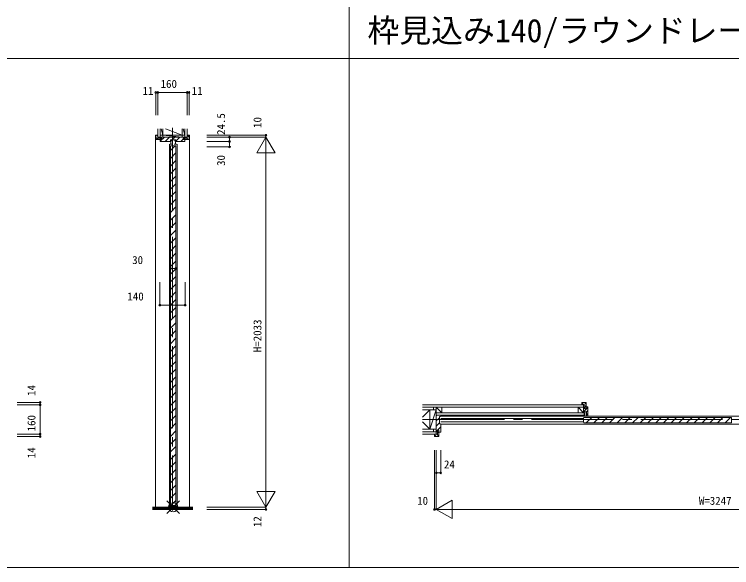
# Model space of a CAD drawing. Units: millimetres, scale not verified. Extents: x -14341 to 14341, y -10000 to 10000.
# Drawn here: x -4782 to -839, y -10000 to -6961 of the extents above; entities that cross this region are included whole.
import ezdxf
from ezdxf.enums import TextEntityAlignment as Align

# ---------------------------------------------------------------- set-up
doc = ezdxf.new("R2010")
doc.units = ezdxf.units.MM
doc.header["$LTSCALE"] = 50
doc.linetypes.add('CHAIN2', pattern=[12, 9, -1, 1, -1])
for name, color, linetype, lineweight in [('0-0_0', 7, 'Continuous', 9), ('0-2_YKK_ZWAK', 7, 'Continuous', 9), ('0-3_YKK_11', 4, 'Continuous', 18), ('0-4_YKK_12', 4, 'Continuous', 18), ('0-5_YKK_13', 2, 'Continuous', 18), ('0-6_YKK_D', 1, 'Continuous', 18)]:
    doc.layers.add(name, color=color, linetype=linetype, lineweight=lineweight)
doc.layers.add('0-1_USER1', color=7, linetype='Continuous')
doc.styles.add('ＭＳ ゴシック', font='')
doc.styles.get('ＭＳ ゴシック').set_extended_font_data('MS Gothic')

msp = doc.modelspace()

# ---------------------------------------------------------------- linework, layer by layer
at = {"layer": '0-0_0'}
for p, q in [((-2940.51, -10000), (-2940.51, 9500)), ((-14340.51, -7202.5), (14159.49, -7202.5)), ((-14340.51, -10000), (14340.51, -10000))]:
    msp.add_line(p, q, dxfattribs=at)
at = {"layer": '0-2_YKK_ZWAK'}
for p, q in [((-3992.7, -7635), (-3992.7, -7590)), ((-3980.2, -7590), (-3980.2, -7625)), ((-3980.2, -7590.38), (-3980.2, -7625)), ((-3965.2, -7590.38), (-3965.2, -7625)), ((-3950.36, -7590), (-3860.2, -7625)), ((-3860.2, -7590.38), (-3860.2, -7625)), ((-3845.2, -7625), (-3854.58, -7590)), ((-3845.2, -7625), (-3845.2, -7590)), ((-3845.2, -7590.38), (-3845.2, -7625)), ((-3832.7, -7635), (-3832.7, -7590)), ((-3992.91, -7625), (-3992.7, -7625.22)), ((-3980.2, -7625), (-3965.2, -7625)), ((-3965.2, -7625), (-3860.2, -7635)), ((-3965.2, -7625), (-3965.2, -7635)), ((-3965.2, -7625), (-3860.2, -7625)), ((-3965.2, -7635), (-3860.2, -7635)), ((-3860.2, -7625), (-3860.2, -7635)), ((-3860.2, -7625), (-3845.2, -7625)), ((-2538.1, -9118.5), (-1652.69, -9118.5)), ((-2538.1, -9173.4), (-2498.19, -9133.5)), ((-2538.1, -9133.5), (-2498.19, -9133.5)), ((-2498.19, -9133.5), (-2498.19, -9238.5)), ((-2462.19, -9133.5), (-2498.19, -9133.5)), ((-2462.19, -9133.5), (-2498.19, -9238.5)), ((-2498.19, -9133.5), (-2498.19, -9238.5)), ((-2477.19, -9118.5), (-2477.19, -9133.5)), ((-2432.19, -9149.5), (-2462.19, -9118.5)), ((-2462.19, -9133.5), (-2462.19, -9238.5)), ((-2432.19, -9118.5), (-2432.19, -9149.5)), ((-1682.69, -9118.5), (-1652.69, -9118.5)), ((-1652.69, -9149.5), (-1652.69, -9118.5)), ((-2462.19, -9149.5), (-2432.19, -9149.5)), ((-2462.19, -9162), (-1649.69, -9162)), ((-2432.19, -9149.5), (-1649.69, -9149.5)), ((-1649.69, -9162), (-1649.69, -9149.5)), ((-2538.1, -9198.6), (-2498.19, -9238.5)), ((-2538.1, -9238.5), (-2498.19, -9238.5)), ((-2462.19, -9253.5), (-2538.1, -9253.5)), ((-2462.19, -9238.5), (-2498.19, -9238.5)), ((-2477.19, -9238.5), (-2477.19, -9253.5)), ((-3800.65, -9668), (-4022.91, -9668)), ((-3800.65, -9671), (-4022.91, -9671)), ((-3800.65, -9674), (-4022.91, -9674)), ((-3800.65, -9677), (-4022.91, -9677)), ((-4022.91, -9680), (-3888.7, -9680)), ((-3893.9, -9680), (-3800.65, -9680))]:
    msp.add_line(p, q, dxfattribs=at)
at = {"layer": '0-2_YKK_ZWAK', "linetype": 'CHAIN2'}
for p, q in [((-3912.7, -7583.76), (-3912.7, -9685.24)), ((-2538.13, -9186), (856.27, -9186))]:
    msp.add_line(p, q, dxfattribs=at)
at = {"layer": '0-2_YKK_ZWAK'}
for points in [[(-3980.2, -7590), (-3980.2, -7635), (-3992.7, -7635)], [(-3965.2, -7590), (-3965.2, -7625), (-3974.58, -7590)], [(-3860.2, -7590), (-3860.2, -7625), (-3965.2, -7625)], [(-3845.2, -7590), (-3845.2, -7635), (-3832.7, -7635)], [(-2538.1, -9106), (-1652.69, -9106), (-1652.69, -9118.5)], [(-2462.19, -9149.5), (-2462.19, -9118.5), (-2432.19, -9118.5)], [(-1682.69, -9149.5), (-1682.69, -9118.5), (-1652.69, -9149.5)], [(-2538.1, -9266), (-2462.19, -9266), (-2462.19, -9253.5)]]:
    msp.add_lwpolyline(points, dxfattribs=at)
at = {"layer": '0-3_YKK_11'}
for p, q in [((-4003.7, -7627), (-4003.7, -7647)), ((-4003.7, -7636.84), (-3991.54, -7649)), ((-3998.57, -7625), (-3992.7, -7630.87)), ((-3982.07, -7641.5), (-3974.57, -7649)), ((-3979.83, -7658.16), (-3956.67, -7635)), ((-3952.39, -7659), (-3928.39, -7635)), ((-3915.7, -7650.6), (-3900.1, -7635)), ((-3894.1, -7657.28), (-3871.82, -7635)), ((-3867.54, -7659), (-3854.7, -7646.16)), ((-3850.42, -7641.5), (-3842.92, -7649)), ((-3849.84, -7641.3), (-3845.2, -7636.66)), ((-3833.45, -7641.5), (-3825.95, -7649)), ((-3832.7, -7625.29), (-3821.7, -7636.29)), ((-3821.7, -7627), (-3821.7, -7647)), ((-3931.5, -7659.2), (-3921.8, -7659.2)), ((-3929.7, -9665), (-3929.7, -7674.38)), ((-3914.9, -7674.2), (-3927.5, -7674.2)), ((-3924.1, -7659), (-3923.3, -7658.19)), ((-3923.7, -7709.41), (-3898.29, -7684)), ((-3923.7, -7684), (-3893.7, -7684)), ((-3923.7, -9659), (-3923.7, -7684)), ((-3918.1, -7655.7), (-3918.1, -7650.6)), ((-3917.2, -7650.6), (-3900.2, -7650.6)), ((-3917.2, -7650.6), (-3900.2, -7650.6)), ((-3902.5, -7674.2), (-3889.9, -7674.2)), ((-3899.3, -7650.6), (-3899.3, -7655.7)), ((-3885.9, -7659.2), (-3895.6, -7659.2)), ((-3893.7, -9659), (-3893.7, -7684)), ((-3887.7, -9665), (-3887.7, -7674.38)), ((-3923.7, -7751.84), (-3893.7, -7721.84)), ((-3923.7, -7794.27), (-3893.7, -7764.27)), ((-3923.7, -7836.69), (-3893.7, -7806.69)), ((-3923.7, -7879.12), (-3893.7, -7849.12)), ((-3923.7, -7921.55), (-3893.7, -7891.55)), ((-3923.7, -7963.97), (-3893.7, -7933.97)), ((-3923.7, -8006.4), (-3893.7, -7976.4)), ((-3923.7, -8048.83), (-3893.7, -8018.83)), ((-3923.7, -8091.25), (-3893.7, -8061.25)), ((-3923.7, -8133.68), (-3893.7, -8103.68)), ((-3923.7, -8176.11), (-3893.7, -8146.11)), ((-3923.7, -8218.53), (-3893.7, -8188.53)), ((-3923.7, -8260.96), (-3893.7, -8230.96)), ((-3923.7, -8303.38), (-3893.7, -8273.38)), ((-3923.7, -8345.81), (-3893.7, -8315.81)), ((-3923.7, -8388.24), (-3893.7, -8358.24)), ((-3923.7, -8430.66), (-3893.7, -8400.66)), ((-3923.7, -8473.09), (-3893.7, -8443.09)), ((-3923.7, -8515.52), (-3893.7, -8485.52)), ((-3923.7, -8557.94), (-3893.7, -8527.94)), ((-3923.7, -8600.37), (-3893.7, -8570.37)), ((-3923.7, -8642.8), (-3893.7, -8612.8)), ((-3923.7, -8685.22), (-3893.7, -8655.22)), ((-3923.7, -8727.65), (-3893.7, -8697.65)), ((-3923.7, -8770.08), (-3893.7, -8740.08)), ((-3923.7, -8812.5), (-3893.7, -8782.5)), ((-3923.7, -8854.93), (-3893.7, -8824.93)), ((-3923.7, -8897.35), (-3893.7, -8867.35)), ((-3923.7, -8939.78), (-3893.7, -8909.78)), ((-3923.7, -8982.21), (-3893.7, -8952.21)), ((-3923.7, -9024.63), (-3893.7, -8994.63)), ((-3923.7, -9067.06), (-3893.7, -9037.06)), ((-3923.7, -9109.49), (-3893.7, -9079.49)), ((-3923.7, -9151.91), (-3893.7, -9121.91)), ((-3923.7, -9194.34), (-3893.7, -9164.34)), ((-3923.7, -9236.77), (-3893.7, -9206.77)), ((-3923.7, -9279.19), (-3893.7, -9249.19)), ((-3923.7, -9321.62), (-3893.7, -9291.62)), ((-3923.7, -9364.04), (-3893.7, -9334.04)), ((-3923.7, -9406.47), (-3893.7, -9376.47)), ((-3923.7, -9448.9), (-3893.7, -9418.9)), ((-3923.7, -9491.32), (-3893.7, -9461.32)), ((-3923.7, -9533.75), (-3893.7, -9503.75)), ((-3923.7, -9576.18), (-3893.7, -9546.18)), ((-3923.7, -9618.6), (-3893.7, -9588.6)), ((-3923.7, -9659), (-3893.7, -9659)), ((-3921.67, -9659), (-3893.7, -9631.03)), ((-3931.2, -9667.33), (-3931.2, -9667.9)), ((-3928.48, -9663.78), (-3930.61, -9665.91)), ((-3916.7, -9663.2), (-3927.07, -9663.2)), ((-3926.2, -9663.2), (-3926.2, -9666.5)), ((-3902.3, -9665.7), (-3900.7, -9665.7)), ((-3900.7, -9663.2), (-3890.33, -9663.2)), ((-3900.7, -9665.7), (-3900.7, -9663.2)), ((-3891.2, -9663.2), (-3891.2, -9666.5)), ((-3888.91, -9663.78), (-3886.78, -9665.91)), ((-3886.2, -9667.33), (-3886.2, -9667.9))]:
    msp.add_line(p, q, dxfattribs=at)
for points in [[(-4001.7, -7625), (-4006.7, -7625), (-4006.7, -9668)], [(-4001.7, -7649), (-3971.7, -7649), (-3971.7, -7641.5), (-3992.7, -7641.5), (-3992.7, -7625), (-4001.7, -7625)], [(-3845.2, -7635), (-3980.2, -7635), (-3980.2, -7640.3), (-3979.2, -7641.3), (-3970.7, -7641.3), (-3970.7, -7649), (-3973.2, -7649), (-3980.2, -7649), (-3980.2, -7657)], [(-3845.2, -7657), (-3845.2, -7649), (-3852.2, -7649), (-3854.7, -7649), (-3854.7, -7641.3), (-3846.2, -7641.3), (-3845.2, -7640.3), (-3845.2, -7635)], [(-3823.7, -7649), (-3853.7, -7649), (-3853.7, -7641.5), (-3832.7, -7641.5), (-3832.7, -7625), (-3823.7, -7625)], [(-3823.7, -7625), (-3818.7, -7625), (-3818.7, -9668)], [(-3978.2, -7659), (-3923.8, -7659), (-3923.3, -7658.5), (-3923.3, -7650.6), (-3917.2, -7650.6), (-3900.2, -7650.6), (-3894.1, -7650.6), (-3894.1, -7658.5), (-3893.6, -7659), (-3847.2, -7659)], [(-3916.1, -7655.7), (-3921.8, -7655.7), (-3921.8, -7674.2)], [(-3901.3, -7655.7), (-3895.6, -7655.7), (-3895.6, -7674.2)], [(-3890.74, -9664.14), (-3889.4, -9664.63), (-3889.4, -9668), (-3928, -9668), (-3928, -9664.63), (-3926.65, -9664.14)], [(-3916.7, -9663.2), (-3916.7, -9665.7), (-3915.1, -9665.7)], [(-3916.6, -9663), (-3914.6, -9663), (-3914.6, -9666.8), (-3910.4, -9666.8), (-3910.4, -9665.2)], [(-3907, -9665.2), (-3907, -9666.8), (-3902.8, -9666.8), (-3902.8, -9663), (-3900.8, -9663)]]:
    msp.add_lwpolyline(points, dxfattribs=at)
for centre, radius, start, end in [((-4001.7, -7627), 2, 90.00001, 179.99999), ((-4001.7, -7647), 2, 180.00001, 269.99999), ((-3823.7, -7627), 2, 0.00001, 89.99999), ((-3823.7, -7647), 2, 270.00001, 359.99999), ((-3978.2, -7657), 2, 180.00001, 269.99999), ((-3847.2, -7657), 2, 270.00001, 359.99999), ((-3929.2, -9667.33), 2, 135.00001, 180), ((-3927.07, -9665.2), 2, 90, 134.99999), ((-3908.7, -9665.2), 1.7, 359.99999, 180.00001), ((-3890.33, -9665.2), 2, 45.00001, 90), ((-3888.2, -9667.33), 2, 360, 44.99999)]:
    msp.add_arc(centre, radius, start, end, dxfattribs=at)
at = {"layer": '0-4_YKK_12'}
for p, q in [((-1662.69, -9094.33), (-1651.02, -9106)), ((-1640.69, -9092), (-1660.69, -9092)), ((-1648.05, -9092), (-1638.69, -9101.36)), ((-1638.69, -9127), (-1638.69, -9094)), ((-1652.69, -9143.99), (-1628.69, -9119.99)), ((-1652.69, -9127.02), (-1646.39, -9120.72)), ((-1646.19, -9110.83), (-1638.69, -9118.33)), ((-1635.94, -9144.21), (-1628.69, -9136.96)), ((-1628.69, -9167), (-1628.69, -9118)), ((-2462.19, -9165.96), (-2458.24, -9162)), ((-2462.19, -9194.24), (-2444.19, -9176.24)), ((-2444.19, -9171), (-2444.19, -9209)), ((-2439.19, -9169), (-2442.19, -9169)), ((-1652.69, -9162), (-2438.19, -9162)), ((-2438.19, -9167.5), (760.81, -9167.5)), ((-1652.69, -9181.5), (-2438.19, -9181.5)), ((-1652.69, -9178), (-1652.69, -9201.7)), ((-1652.69, -9178.3), (-1652.69, -9201.7)), ((-1649.69, -9157.96), (-1645.44, -9153.71)), ((-1649.39, -9175), (-841.99, -9175)), ((-1638.04, -9205), (-1608.04, -9175)), ((-1635.94, -9161.19), (-1628.69, -9153.94)), ((-1595.61, -9205), (-1565.61, -9175)), ((-1553.18, -9205), (-1523.18, -9175)), ((-1510.76, -9205), (-1480.76, -9175)), ((-1468.33, -9205), (-1438.33, -9175)), ((-1425.9, -9205), (-1395.9, -9175)), ((-1383.48, -9205), (-1353.48, -9175)), ((-1341.05, -9205), (-1311.05, -9175)), ((-1298.62, -9205), (-1268.62, -9175)), ((-1256.2, -9205), (-1226.2, -9175)), ((-1213.77, -9205), (-1183.77, -9175)), ((-1171.35, -9205), (-1141.35, -9175)), ((-1128.92, -9205), (-1098.92, -9175)), ((-1086.49, -9205), (-1056.49, -9175)), ((-1044.07, -9205), (-1014.07, -9175)), ((-1001.64, -9205), (-971.64, -9175)), ((-959.21, -9205), (-929.21, -9175)), ((-916.79, -9205), (-886.79, -9175)), ((-874.36, -9205), (-844.36, -9175)), ((-838.69, -9177.85), (-838.69, -9201.55)), ((-838.69, -9178.15), (-838.69, -9201.55)), ((-838.69, -9201.7), (-838.69, -9178.3)), ((-2462.19, -9222.52), (-2444.19, -9204.52)), ((-2455.38, -9244), (-2438.19, -9226.81)), ((-2442.19, -9211), (-2439.19, -9211)), ((-2438.19, -9198.5), (-1652.69, -9198.5)), ((-2438.19, -9212), (-2438.19, -9254)), ((-2438.19, -9212.5), (760.81, -9212.5)), ((-1649.39, -9205), (-841.99, -9205)), ((-2462.19, -9250.81), (-2455.89, -9244.51)), ((-2459.58, -9266), (-2448.19, -9277.39)), ((-2455.69, -9252.92), (-2448.19, -9260.42)), ((-2448.19, -9245), (-2448.19, -9278)), ((-2472.19, -9270.36), (-2462.55, -9280)), ((-2450.19, -9280), (-2470.19, -9280))]:
    msp.add_line(p, q, dxfattribs=at)
for points in [[(-1662.69, -9094), (-1662.69, -9106), (-1646.19, -9106), (-1646.19, -9127), (-1638.69, -9127)], [(-1630.69, -9116), (-1638.69, -9116), (-1638.69, -9123), (-1638.69, -9128), (-1646.39, -9128), (-1646.39, -9119.5), (-1647.39, -9118.5), (-1652.69, -9118.5), (-1652.69, -9149), (-1649.69, -9149), (-1649.69, -9162), (-1652.69, -9162), (-1652.69, -9167), (-1645.44, -9167), (-1645.44, -9162.25), (-1645.44, -9143.5), (-1635.94, -9143.5), (-1635.94, -9162.25), (-1635.94, -9167), (-1628.69, -9167)], [(-2462.19, -9253.5), (-2462.19, -9162), (-2445.19, -9162), (-2438.19, -9162), (-2438.19, -9168)], [(-2472.19, -9278), (-2472.19, -9266), (-2455.69, -9266), (-2455.69, -9245), (-2448.19, -9245)], [(-2440.19, -9256), (-2448.19, -9256), (-2448.19, -9249), (-2448.19, -9244), (-2455.89, -9244), (-2455.89, -9252.5), (-2456.89, -9253.5), (-2462.19, -9253.5)]]:
    msp.add_lwpolyline(points, dxfattribs=at)
for centre, radius, start, end in [((-1660.69, -9094), 2, 90.00001, 179.99999), ((-1640.69, -9094), 2, 0.00001, 89.99999), ((-1630.69, -9118), 2, 0.00001, 89.99999), ((-2442.19, -9171), 2, 90.00001, 179.99999), ((-2439.19, -9168), 1, 270.00001, 359.99999), ((-1649.39, -9178.3), 3.3, 90, 180), ((-841.99, -9178.3), 3.3, 0, 90), ((-2442.19, -9209), 2, 180.00001, 269.99999), ((-2439.19, -9212), 1, 0.00001, 89.99999), ((-1649.39, -9201.7), 3.3, 180, 270), ((-841.99, -9201.7), 3.3, 270, 0), ((-2440.19, -9254), 2, 270.00001, 359.99999), ((-2470.19, -9278), 2, 180.00001, 269.99999), ((-2450.19, -9278), 2, 270.00001, 359.99999)]:
    msp.add_arc(centre, radius, start, end, dxfattribs=at)
at = {"layer": '0-5_YKK_13'}
for p, q in [((-4003.7, -7390), (-4003.7, -7515)), ((-3992.7, -7390), (-4003.7, -7390)), ((-3992.7, -7390), (-3992.7, -7515)), ((-3992.7, -7390), (-3832.7, -7390)), ((-3832.7, -7390), (-3832.7, -7515)), ((-3832.7, -7390), (-3821.7, -7390)), ((-3821.7, -7390), (-3821.7, -7515)), ((-3723.51, -7625), (-3398.51, -7625)), ((-3723.51, -7635), (-3398.51, -7635)), ((-3448.51, -7721.6), (-3398.51, -7635)), ((-3398.51, -7625), (-3398.51, -9668)), ((-3398.51, -7635), (-3348.51, -7721.6)), ((-3598.51, -7659.5), (-3598.51, -7689.5)), ((-3723.51, -7689.5), (-3598.51, -7689.5)), ((-3448.51, -7721.6), (-3348.51, -7721.6)), ((-3923.7, -8357.51), (-3893.7, -8357.51)), ((-3982.7, -8557.51), (-3982.7, -8432.51)), ((-3842.7, -8557.51), (-3842.7, -8432.51)), ((-3982.7, -8557.51), (-3842.7, -8557.51)), ((-4765.43, -9092), (-4640.43, -9092)), ((-4765.43, -9106), (-4640.43, -9106)), ((-4640.43, -9106), (-4640.43, -9092)), ((-4640.43, -9106), (-4640.43, -9266)), ((-4765.43, -9266), (-4640.43, -9266)), ((-4640.43, -9266), (-4640.43, -9280)), ((-4765.43, -9280), (-4640.43, -9280)), ((-2472.19, -9355), (-2472.19, -9680)), ((-2462.19, -9355), (-2462.19, -9680)), ((-2438.19, -9355), (-2438.19, -9480)), ((-2462.19, -9480), (-2438.19, -9480)), ((-3448.51, -9581.4), (-3348.51, -9581.4)), ((-3448.51, -9581.4), (-3398.51, -9668)), ((-3398.51, -9668), (-3348.51, -9581.4)), ((-2462.19, -9680), (-2375.59, -9630)), ((-2375.59, -9630), (-2375.59, -9730)), ((-3723.51, -9668), (-3398.51, -9668)), ((-3723.51, -9680), (-3398.51, -9680)), ((-3398.51, -9668), (-3398.51, -9680)), ((-2462.19, -9680), (-2472.19, -9680)), ((-2462.19, -9680), (-2375.59, -9730)), ((-2462.19, -9680), (784.81, -9680))]:
    msp.add_line(p, q, dxfattribs=at)
msp.add_lwpolyline([(-3723.51, -7659.5), (-3598.51, -7659.5), (-3598.51, -7635)], dxfattribs=at)
for centre in [(-4003.7, -7390), (-3992.7, -7390), (-3832.7, -7390), (-3821.7, -7390), (-3598.51, -7635), (-3398.51, -7625), (-3598.51, -7659.5), (-3598.51, -7689.5), (-3923.7, -8357.51), (-3893.7, -8357.51), (-3982.7, -8557.51), (-3842.7, -8557.51), (-4640.43, -9092), (-4640.43, -9106), (-4640.43, -9266), (-4640.43, -9280), (-2462.19, -9480), (-2438.19, -9480), (-3398.51, -9680), (-2472.19, -9680)]:
    msp.add_circle(centre, 5, dxfattribs=at)
at = {"layer": '0-6_YKK_D'}
for p, q in [((-3944.05, -9703.36), (-3873.34, -9632.64)), ((-3944.05, -9632.64), (-3873.34, -9703.36))]:
    msp.add_line(p, q, dxfattribs=at)
msp.add_circle((-3908.7, -9668), 25, dxfattribs=at)

# ---------------------------------------------------------------- texts
at = {"layer": '0-1_USER1', "style": 'ＭＳ ゴシック'}
msp.add_text('枠見込み140/ラウンドレール/薄敷居(シート)', height=128.3, dxfattribs=at).set_placement((-2840.51, -7152.5), align=Align.BOTTOM_LEFT)
at = {"layer": '0-5_YKK_13', "style": 'ＭＳ ゴシック'}
for s, p in [('160', (-3977.7, -7378)), ('11', (-4077.13, -7416.62)), ('11', (-3806.56, -7416.52)), ('30', (-4134.12, -8345.51)), ('140', (-4160.41, -8545.51)), ('24', (-2420.1, -9468)), ('10', (-2567.35, -9668)), ('W=3247', (-1018.69, -9668))]:
    msp.add_text(s, height=43.99, dxfattribs=at).set_placement(p, align=Align.BOTTOM_LEFT)
for s, p in [('24.5', (-3610.51, -7623.25)), ('10', (-3410.33, -7584.84)), ('30', (-3610.51, -7793.47)), ('H=2033', (-3410.51, -8816.5)), ('14', (-4652.43, -9056.6)), ('160', (-4652.43, -9251.53)), ('14', (-4652.43, -9399)), ('12', (-3410.33, -9777.3))]:
    msp.add_text(s, height=43.99, rotation=90, dxfattribs=at).set_placement(p, align=Align.BOTTOM_LEFT)

doc.saveas('drawing.dxf')
